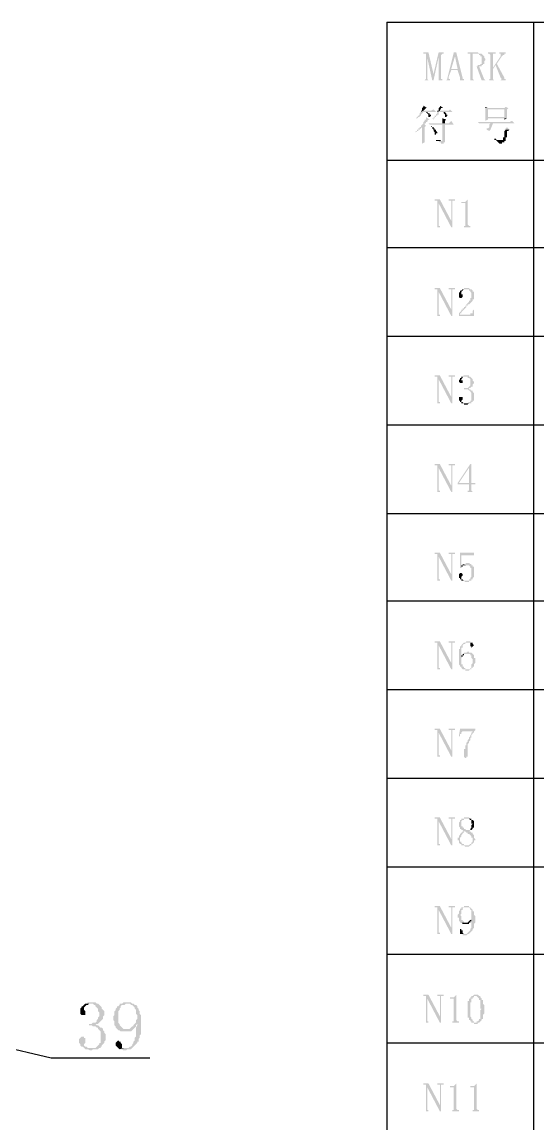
# Model space of a CAD drawing. Extents: x 51 to 246, y 3 to 417.
# Drawn here: x 168.78 to 186.03, y 271.23 to 308.06 of the extents above; entities that cross this region are included whole.
import ezdxf

# ---------------------------------------------------------------- set-up
doc = ezdxf.new("R2010")
doc.units = 0
doc.header["$MEASUREMENT"] = 0
doc.layers.add('_____1', color=160, linetype='Continuous')

msp = doc.modelspace()

# ---------------------------------------------------------------- hatches: boundary and pattern name
at = {"layer": '_____1'}
for points in [[(182.372, 307.043), (182.203, 307.043), (182.203, 307.001), (182.287, 307.001), (182.287, 306.959), (182.33, 306.874), (182.499, 306.112), (182.541, 306.324)], [(182.287, 306.959), (182.287, 306.154), (182.245, 306.112), (182.203, 306.112), (182.372, 306.112), (182.33, 306.154), (182.33, 306.874)], [(182.88, 307.043), (182.711, 307.043), (182.541, 306.324), (182.499, 306.112), (182.541, 306.112), (182.711, 306.874), (182.838, 307.001), (182.88, 307.001)], [(182.795, 306.959), (182.711, 306.874), (182.711, 306.112), (182.668, 306.112), (182.88, 306.112), (182.838, 306.112), (182.838, 306.154), (182.795, 306.154)], [(183.219, 307.043), (183.007, 306.197), (183.007, 306.154), (182.965, 306.112), (182.922, 306.112), (183.134, 306.112), (183.092, 306.112), (183.092, 306.154), (183.049, 306.154), (183.049, 306.239), (183.134, 306.451), (183.346, 306.451), (183.134, 306.493), (183.261, 306.916)], [(183.303, 307.043), (183.219, 307.043), (183.261, 306.916), (183.346, 306.493), (183.134, 306.493), (183.346, 306.451), (183.43, 306.197), (183.43, 306.112), (183.346, 306.112), (183.6, 306.112), (183.557, 306.112), (183.557, 306.154), (183.515, 306.154), (183.515, 306.197)], [(183.981, 307.043), (183.684, 307.043), (183.684, 307.001), (184.065, 307.001), (184.065, 306.959), (184.108, 306.959), (184.108, 306.916), (184.15, 306.916), (184.15, 306.662), (184.108, 306.662), (184.108, 306.62), (184.023, 306.62), (184.023, 306.578), (183.854, 306.578), (184.15, 306.578), (184.15, 306.62), (184.192, 306.62), (184.192, 306.662), (184.235, 306.662), (184.235, 306.747), (184.277, 306.789), (184.277, 306.832), (184.235, 306.874), (184.235, 306.916), (184.192, 306.959), (184.15, 307.001), (184.065, 307.001), (184.023, 307.043)], [(183.727, 307.001), (183.769, 307.001), (183.769, 306.112), (183.684, 306.112), (183.938, 306.112), (183.896, 306.112), (183.854, 306.154), (183.854, 306.578), (184.15, 306.578), (183.854, 306.578), (183.854, 307.001), (183.981, 307.001)], [(184.616, 307.043), (184.362, 307.043), (184.362, 307.001), (184.404, 307.001), (184.446, 306.959), (184.446, 306.154), (184.404, 306.154), (184.404, 306.112), (184.362, 306.112), (184.616, 306.112), (184.573, 306.112), (184.531, 306.154), (184.531, 307.001), (184.616, 307.001)], [(184.954, 307.043), (184.743, 307.043), (184.743, 307.001), (184.785, 307.001), (184.785, 306.916), (184.531, 306.535), (184.531, 306.493), (184.616, 306.62), (184.658, 306.662), (184.827, 306.916), (184.87, 306.959), (184.912, 306.959), (184.912, 307.001), (184.954, 307.001)], [(184.065, 306.578), (183.981, 306.578), (184.15, 306.112), (184.319, 306.112), (184.277, 306.112), (184.235, 306.154)], [(184.658, 306.662), (184.616, 306.62), (184.785, 306.197), (184.827, 306.154), (184.785, 306.112), (184.743, 306.112), (184.997, 306.112), (184.954, 306.112), (184.954, 306.154), (184.912, 306.154), (184.912, 306.197)], [(182.541, 305.138), (182.457, 305.096), (182.203, 305.096), (182.118, 305.054), (182.076, 305.011), (182.076, 304.969), (182.033, 304.927), (181.949, 304.842), (181.991, 304.842), (182.033, 304.884), (182.076, 304.884), (182.076, 304.927), (182.118, 304.927), (182.118, 304.969), (182.16, 305.011), (182.203, 305.054), (182.626, 305.054)], [(182.203, 305.265), (182.203, 305.223), (182.16, 305.181), (182.16, 305.096), (182.118, 305.096), (182.118, 305.054), (182.203, 305.096), (182.287, 305.181), (182.33, 305.181)], [(183.092, 305.138), (183.049, 305.096), (182.753, 305.096), (182.668, 305.054), (182.668, 305.011), (182.626, 304.969), (182.626, 304.927), (182.584, 304.927), (182.584, 304.884), (182.541, 304.884), (182.541, 304.842), (182.499, 304.842), (182.541, 304.8), (182.541, 304.842), (182.584, 304.842), (182.584, 304.884), (182.626, 304.884), (182.626, 304.927), (182.668, 304.927), (182.668, 304.969), (182.711, 304.969), (182.711, 305.054), (183.176, 305.054)], [(182.753, 305.265), (182.753, 305.223), (182.711, 305.181), (182.711, 305.096), (182.668, 305.096), (182.668, 305.054), (182.753, 305.096), (182.795, 305.181), (182.88, 305.181)], [(182.88, 305.054), (182.88, 305.011), (182.922, 304.969), (182.922, 304.884), (182.965, 304.884), (183.007, 304.927), (183.007, 304.969), (182.965, 304.969), (182.965, 305.011), (182.922, 305.054)], [(184.277, 305.223), (184.277, 305.181), (184.362, 305.181)], [(184.954, 305.223), (184.912, 305.181), (184.277, 305.181), (184.277, 304.757), (184.362, 304.8), (184.362, 304.842), (184.997, 304.842), (184.997, 304.884), (184.362, 304.884), (184.362, 305.138), (184.912, 305.138), (185.039, 305.181)], [(185.039, 305.181), (184.912, 305.138), (184.912, 304.884), (184.362, 304.884), (184.997, 304.884), (184.997, 305.138)], [(182.287, 304.884), (182.287, 304.8), (182.245, 304.8), (182.245, 304.757), (182.203, 304.715), (182.203, 304.673), (182.118, 304.588), (182.118, 304.546), (182.076, 304.546), (182.076, 304.503), (182.033, 304.503), (182.033, 304.461), (181.991, 304.461), (181.991, 304.419), (181.949, 304.419), (181.949, 304.376), (181.991, 304.419), (182.033, 304.419), (182.033, 304.461), (182.076, 304.461), (182.16, 304.546), (182.287, 304.588), (182.245, 304.63), (182.245, 304.673), (182.287, 304.673), (182.287, 304.715), (182.33, 304.715), (182.33, 304.757), (182.372, 304.8), (182.414, 304.8)], [(182.287, 304.588), (182.16, 304.546), (182.16, 303.995), (182.245, 304.038), (182.245, 304.546)], [(183.134, 304.757), (183.049, 304.673), (182.372, 304.673), (182.414, 304.63), (183.219, 304.63)], [(182.457, 304.588), (182.457, 304.546), (182.499, 304.546), (182.499, 304.503), (182.541, 304.461), (182.541, 304.419), (182.584, 304.376), (182.584, 304.292), (182.626, 304.292), (182.626, 304.334), (182.668, 304.334), (182.668, 304.376), (182.626, 304.419), (182.626, 304.461), (182.584, 304.461), (182.584, 304.503), (182.541, 304.503), (182.541, 304.546), (182.499, 304.546)], [(182.922, 304.63), (182.838, 304.63), (182.838, 304.08), (182.626, 304.08), (182.711, 304.08), (182.753, 304.038), (182.795, 304.038), (182.795, 303.995), (182.88, 303.995), (182.88, 304.038), (182.922, 304.038), (182.922, 304.122)], [(182.838, 304.842), (182.838, 304.673), (182.922, 304.673), (182.922, 304.757), (182.965, 304.8)], [(185.166, 304.757), (185.081, 304.715), (184.023, 304.715), (184.065, 304.673), (185.251, 304.673)], [(184.531, 304.673), (184.446, 304.673), (184.404, 304.63), (184.404, 304.546), (184.362, 304.503), (184.319, 304.503), (184.319, 304.461), (184.404, 304.419), (184.446, 304.461), (185.081, 304.461), (184.446, 304.461)], [(184.997, 304.546), (184.912, 304.461), (184.446, 304.461), (185.081, 304.461)], [(185.081, 304.461), (184.954, 304.461), (184.912, 304.419), (184.912, 304.207), (184.87, 304.207), (184.87, 304.122), (184.785, 304.122), (184.954, 304.122), (184.954, 304.207), (184.997, 304.207), (184.997, 304.419), (185.039, 304.419)], [(184.573, 304.165), (184.573, 304.122), (184.616, 304.122), (184.743, 303.995), (184.827, 303.995), (184.827, 304.038), (184.912, 304.038), (184.912, 304.08), (184.954, 304.08), (184.954, 304.122), (184.658, 304.122), (184.616, 304.165)], [(182.753, 302.133), (182.584, 302.133), (182.584, 302.09), (182.668, 302.09), (182.668, 302.048), (182.711, 302.006), (183.134, 301.201), (183.134, 301.413)], [(182.668, 302.048), (182.668, 301.201), (182.584, 301.201), (182.795, 301.201), (182.753, 301.201), (182.753, 301.244), (182.711, 301.244), (182.711, 302.006)], [(183.261, 302.133), (183.049, 302.133), (183.049, 302.09), (183.134, 302.09), (183.134, 301.201), (183.176, 301.201), (183.176, 302.09), (183.261, 302.09)], [(183.684, 302.133), (183.6, 302.048), (183.473, 302.048), (183.473, 302.006), (183.6, 302.006), (183.6, 301.244), (183.557, 301.244), (183.557, 301.201), (183.473, 301.201), (183.854, 301.201), (183.769, 301.201), (183.769, 301.244), (183.727, 301.244), (183.684, 301.286)], [(182.753, 299.169), (182.584, 299.169), (182.584, 299.127), (182.668, 299.127), (182.668, 299.085), (182.711, 299.042), (183.134, 298.238), (183.134, 298.45)], [(182.668, 299.085), (182.668, 298.238), (182.584, 298.238), (182.795, 298.238), (182.753, 298.238), (182.753, 298.28), (182.711, 298.28), (182.711, 299.042)], [(183.261, 299.169), (183.049, 299.169), (183.049, 299.127), (183.134, 299.127), (183.134, 298.238), (183.176, 298.238), (183.176, 299.127), (183.261, 299.127)], [(183.642, 299.169), (183.557, 299.169), (183.557, 299.127), (183.515, 299.127), (183.727, 299.127), (183.727, 299.085), (183.769, 299.085), (183.769, 299.042), (183.811, 299), (183.811, 298.831), (183.769, 298.831), (183.769, 298.746), (183.727, 298.746), (183.727, 298.704), (183.684, 298.661), (183.642, 298.619), (183.642, 298.577), (183.6, 298.577), (183.6, 298.534), (183.557, 298.534), (183.557, 298.492), (183.515, 298.492), (183.515, 298.45), (183.473, 298.45), (183.473, 298.407), (183.388, 298.323), (183.388, 298.28), (183.43, 298.28), (183.43, 298.323), (183.473, 298.323), (183.473, 298.365), (183.642, 298.534), (183.642, 298.577), (183.684, 298.577), (183.684, 298.619), (183.727, 298.619), (183.769, 298.661), (183.854, 298.746), (183.854, 298.788), (183.896, 298.788), (183.896, 299.042), (183.854, 299.042), (183.854, 299.085), (183.811, 299.127), (183.769, 299.127), (183.727, 299.169), (183.684, 299.169)], [(183.515, 299.127), (183.473, 299.085), (183.43, 299.085), (183.43, 299.042), (183.388, 299), (183.388, 298.873), (183.43, 298.831), (183.473, 298.831), (183.515, 298.873), (183.515, 298.958), (183.473, 298.958), (183.473, 299.042), (183.557, 299.127), (183.642, 299.127)], [(183.896, 298.45), (183.854, 298.407), (183.854, 298.323), (183.769, 298.323), (183.769, 298.28), (183.388, 298.28), (183.388, 298.238), (183.896, 298.238)], [(182.753, 296.248), (182.584, 296.248), (182.584, 296.206), (182.668, 296.206), (182.668, 296.164), (182.711, 296.121), (183.134, 295.317), (183.134, 295.529)], [(182.668, 296.164), (182.668, 295.317), (182.584, 295.317), (182.795, 295.317), (182.753, 295.317), (182.753, 295.359), (182.711, 295.359), (182.711, 296.121)], [(183.261, 296.248), (183.049, 296.248), (183.049, 296.206), (183.134, 296.206), (183.134, 295.317), (183.176, 295.317), (183.176, 296.206), (183.261, 296.206)], [(183.515, 296.206), (183.473, 296.206), (183.473, 296.164), (183.43, 296.164), (183.43, 296.121), (183.388, 296.079), (183.388, 296.037), (183.43, 295.994), (183.515, 295.994), (183.515, 296.079), (183.473, 296.079), (183.473, 296.121), (183.515, 296.164), (183.515, 296.206), (183.6, 296.206)], [(183.642, 296.248), (183.557, 296.248), (183.515, 296.206), (183.684, 296.206), (183.684, 296.164), (183.727, 296.164), (183.769, 296.121), (183.769, 295.91), (183.684, 295.825), (183.557, 295.825), (183.557, 295.783), (183.684, 295.783), (183.727, 295.74), (183.769, 295.74), (183.769, 295.698), (183.811, 295.656), (183.811, 295.402), (183.769, 295.402), (183.769, 295.359), (183.727, 295.359), (183.684, 295.317), (183.6, 295.317), (183.811, 295.317), (183.811, 295.359), (183.854, 295.359), (183.854, 295.402), (183.896, 295.402), (183.896, 295.656), (183.854, 295.698), (183.854, 295.74), (183.811, 295.74), (183.769, 295.783), (183.727, 295.783), (183.727, 295.825), (183.769, 295.825), (183.811, 295.867), (183.854, 295.867), (183.854, 295.952), (183.896, 295.994), (183.896, 296.037), (183.854, 296.079), (183.854, 296.121), (183.769, 296.206), (183.727, 296.206), (183.727, 296.248), (183.684, 296.248)], [(183.43, 295.529), (183.388, 295.529), (183.388, 295.402), (183.43, 295.402), (183.43, 295.359), (183.473, 295.359), (183.473, 295.317), (183.557, 295.317), (183.557, 295.275), (183.684, 295.275), (183.727, 295.317), (183.769, 295.317), (183.557, 295.317), (183.515, 295.359), (183.473, 295.359), (183.473, 295.402), (183.515, 295.444), (183.515, 295.529), (183.473, 295.529)], [(182.753, 293.285), (182.584, 293.285), (182.584, 293.243), (182.668, 293.243), (182.668, 293.2), (182.711, 293.158), (183.134, 292.354), (183.134, 292.565)], [(182.668, 293.2), (182.668, 292.354), (182.584, 292.354), (182.795, 292.354), (182.753, 292.354), (182.753, 292.396), (182.711, 292.396), (182.711, 293.158)], [(183.261, 293.285), (183.049, 293.285), (183.049, 293.243), (183.134, 293.243), (183.134, 292.354), (183.176, 292.354), (183.176, 293.243), (183.261, 293.243)], [(183.811, 293.285), (183.769, 293.285), (183.346, 292.65), (183.346, 292.608), (183.727, 292.608), (183.727, 292.396), (183.684, 292.396), (183.684, 292.354), (183.557, 292.354), (183.938, 292.354), (183.854, 292.354), (183.811, 292.396), (183.811, 292.608), (183.938, 292.608), (183.938, 292.65), (183.388, 292.65), (183.727, 293.158)], [(183.811, 293.285), (183.727, 293.158), (183.727, 292.65), (183.388, 292.65), (183.811, 292.65)], [(182.753, 290.322), (182.584, 290.322), (182.584, 290.279), (182.668, 290.279), (182.668, 290.237), (182.711, 290.195), (183.134, 289.39), (183.134, 289.602)], [(182.668, 290.237), (182.668, 289.39), (182.584, 289.39), (182.795, 289.39), (182.753, 289.39), (182.753, 289.433), (182.711, 289.433), (182.711, 290.195)], [(183.261, 290.322), (183.049, 290.322), (183.049, 290.279), (183.134, 290.279), (183.134, 289.39), (183.176, 289.39), (183.176, 290.279), (183.261, 290.279)], [(183.896, 290.322), (183.43, 290.322), (183.43, 289.814), (183.473, 289.814), (183.515, 289.856), (183.473, 289.856), (183.473, 290.237), (183.896, 290.237)], [(183.515, 289.941), (183.515, 289.898), (183.473, 289.898), (183.473, 289.856), (183.515, 289.856), (183.515, 289.898), (183.642, 289.898)], [(183.684, 289.983), (183.642, 289.983), (183.6, 289.941), (183.515, 289.941), (183.642, 289.898), (183.727, 289.898), (183.769, 289.856), (183.769, 289.814), (183.811, 289.814), (183.811, 289.517), (183.769, 289.475), (183.769, 289.433), (183.727, 289.433), (183.727, 289.39), (183.515, 289.39), (183.557, 289.39), (183.6, 289.348), (183.727, 289.348), (183.727, 289.39), (183.811, 289.39), (183.811, 289.433), (183.854, 289.433), (183.854, 289.475), (183.896, 289.517), (183.896, 289.856), (183.854, 289.856), (183.854, 289.898), (183.811, 289.898), (183.811, 289.941), (183.769, 289.941), (183.727, 289.983)], [(183.43, 289.644), (183.388, 289.602), (183.388, 289.475), (183.43, 289.475), (183.43, 289.433), (183.473, 289.433), (183.473, 289.39), (183.642, 289.39), (183.557, 289.39), (183.515, 289.433), (183.473, 289.433), (183.473, 289.517), (183.515, 289.56), (183.515, 289.602), (183.473, 289.644)], [(182.753, 287.358), (182.584, 287.358), (182.584, 287.316), (182.668, 287.316), (182.668, 287.274), (182.711, 287.231), (183.134, 286.427), (183.134, 286.639)], [(183.261, 287.358), (183.049, 287.358), (183.049, 287.316), (183.134, 287.316), (183.134, 286.427), (183.176, 286.427), (183.176, 287.316), (183.261, 287.316)], [(183.811, 287.316), (183.684, 287.316), (183.769, 287.316), (183.769, 287.189), (183.811, 287.189), (183.811, 287.147), (183.896, 287.231), (183.854, 287.274), (183.854, 287.316)], [(182.668, 287.274), (182.668, 286.427), (182.584, 286.427), (182.795, 286.427), (182.753, 286.427), (182.753, 286.469), (182.711, 286.469), (182.711, 287.231)], [(183.515, 286.935), (183.515, 286.893), (183.473, 286.893), (183.473, 286.85), (183.515, 286.85), (183.515, 286.893), (183.557, 286.893), (183.557, 286.935), (183.684, 286.935)], [(183.684, 287.02), (183.642, 286.977), (183.557, 286.977), (183.515, 286.935), (183.769, 286.935), (183.769, 286.893), (183.811, 286.893), (183.811, 286.808), (183.854, 286.766), (183.854, 286.639), (183.811, 286.596), (183.811, 286.469), (183.769, 286.469), (183.769, 286.427), (183.515, 286.427), (183.6, 286.427), (183.6, 286.385), (183.727, 286.385), (183.769, 286.427), (183.811, 286.427), (183.811, 286.469), (183.854, 286.469), (183.854, 286.512), (183.896, 286.512), (183.896, 286.596), (183.938, 286.639), (183.938, 286.808), (183.896, 286.808), (183.896, 286.893), (183.811, 286.977), (183.727, 286.977), (183.727, 287.02)], [(182.753, 284.437), (182.584, 284.437), (182.584, 284.395), (182.668, 284.395), (182.668, 284.353), (182.711, 284.31), (183.134, 283.506), (183.134, 283.718)], [(182.668, 284.353), (182.668, 283.506), (182.584, 283.506), (182.795, 283.506), (182.753, 283.506), (182.753, 283.548), (182.711, 283.548), (182.711, 284.31)], [(183.261, 284.437), (183.049, 284.437), (183.049, 284.395), (183.134, 284.395), (183.134, 283.506), (183.176, 283.506), (183.176, 284.395), (183.261, 284.395)], [(183.938, 284.437), (183.43, 284.437), (183.388, 284.183), (183.43, 284.183), (183.43, 284.268), (183.473, 284.268), (183.473, 284.31), (183.515, 284.353), (183.896, 284.353), (183.938, 284.395)], [(183.896, 284.353), (183.854, 284.353), (183.811, 284.31), (183.811, 284.268), (183.769, 284.226), (183.769, 284.183), (183.727, 284.141), (183.727, 284.099), (183.684, 284.056), (183.684, 284.014), (183.642, 283.972), (183.642, 283.887), (183.6, 283.887), (183.6, 283.76), (183.557, 283.76), (183.557, 283.506), (183.6, 283.464), (183.642, 283.464), (183.642, 283.506), (183.684, 283.506), (183.684, 283.929), (183.727, 283.972), (183.727, 284.014), (183.769, 284.056), (183.769, 284.141), (183.811, 284.141), (183.811, 284.226), (183.854, 284.268), (183.854, 284.31), (183.896, 284.31)], [(182.753, 281.474), (182.584, 281.474), (182.584, 281.432), (182.668, 281.432), (182.668, 281.389), (182.711, 281.347), (183.134, 280.543), (183.134, 280.754)], [(182.668, 281.389), (182.668, 280.543), (182.584, 280.543), (182.795, 280.543), (182.753, 280.543), (182.753, 280.585), (182.711, 280.585), (182.711, 281.347)], [(183.261, 281.474), (183.049, 281.474), (183.049, 281.432), (183.134, 281.432), (183.134, 280.543), (183.176, 280.543), (183.176, 281.432), (183.261, 281.432)], [(183.642, 281.474), (183.557, 281.474), (183.557, 281.432), (183.473, 281.432), (183.473, 281.389), (183.43, 281.389), (183.43, 281.347), (183.388, 281.305), (183.388, 281.178), (183.43, 281.135), (183.43, 281.093), (183.473, 281.093), (183.473, 281.051), (183.515, 281.051), (183.557, 281.008), (183.515, 281.008), (183.6, 281.008), (183.642, 280.966), (183.684, 280.966), (183.684, 280.924), (183.727, 280.924), (183.811, 280.839), (183.811, 280.797), (183.854, 280.797), (183.854, 280.67), (183.811, 280.627), (183.811, 280.585), (183.769, 280.585), (183.727, 280.543), (183.515, 280.543), (183.557, 280.543), (183.6, 280.5), (183.727, 280.5), (183.769, 280.543), (183.811, 280.543), (183.811, 280.585), (183.854, 280.585), (183.854, 280.627), (183.896, 280.627), (183.896, 280.712), (183.938, 280.712), (183.938, 280.754), (183.896, 280.797), (183.896, 280.881), (183.854, 280.924), (183.854, 280.966), (183.811, 280.966), (183.769, 281.008), (183.727, 281.008), (183.769, 281.051), (183.642, 281.051), (183.6, 281.093), (183.557, 281.093), (183.557, 281.135), (183.515, 281.135), (183.515, 281.178), (183.473, 281.178), (183.473, 281.347), (183.515, 281.389), (183.557, 281.389), (183.557, 281.432), (183.769, 281.432), (183.727, 281.474), (183.684, 281.474)], [(183.769, 281.432), (183.642, 281.432), (183.727, 281.432), (183.769, 281.389), (183.811, 281.389), (183.811, 281.262), (183.854, 281.262), (183.811, 281.22), (183.811, 281.135), (183.769, 281.093), (183.769, 281.051), (183.684, 281.051), (183.811, 281.051), (183.854, 281.093), (183.854, 281.135), (183.896, 281.135), (183.896, 281.347), (183.854, 281.389), (183.811, 281.389), (183.811, 281.432)], [(183.515, 281.008), (183.43, 280.924), (183.43, 280.881), (183.388, 280.881), (183.388, 280.797), (183.346, 280.797), (183.346, 280.712), (183.388, 280.712), (183.388, 280.627), (183.43, 280.585), (183.473, 280.585), (183.473, 280.543), (183.642, 280.543), (183.557, 280.543), (183.557, 280.585), (183.515, 280.585), (183.473, 280.627), (183.473, 280.67), (183.43, 280.67), (183.43, 280.797), (183.473, 280.839), (183.473, 280.881), (183.515, 280.924), (183.515, 280.966), (183.557, 280.966), (183.557, 281.008)], [(182.753, 278.511), (182.584, 278.511), (182.584, 278.468), (182.668, 278.468), (182.668, 278.426), (182.711, 278.384), (183.134, 277.579), (183.134, 277.791)], [(183.261, 278.511), (183.049, 278.511), (183.049, 278.468), (183.134, 278.468), (183.134, 277.579), (183.176, 277.579), (183.176, 278.468), (183.261, 278.468)], [(183.642, 278.511), (183.557, 278.511), (183.557, 278.468), (183.473, 278.468), (183.473, 278.426), (183.43, 278.426), (183.43, 278.384), (183.388, 278.341), (183.388, 278.257), (183.346, 278.214), (183.346, 278.13), (183.388, 278.13), (183.388, 278.003), (183.43, 278.003), (183.43, 277.96), (183.6, 277.96), (183.557, 277.96), (183.557, 278.003), (183.515, 278.003), (183.515, 278.045), (183.473, 278.045), (183.473, 278.172), (183.43, 278.214), (183.473, 278.257), (183.473, 278.384), (183.515, 278.384), (183.515, 278.426), (183.557, 278.468), (183.769, 278.468), (183.727, 278.468), (183.727, 278.511), (183.684, 278.511)], [(182.668, 278.426), (182.668, 277.579), (182.584, 277.579), (182.795, 277.579), (182.753, 277.579), (182.753, 277.622), (182.711, 277.622), (182.711, 278.384)], [(183.473, 277.749), (183.43, 277.749), (183.43, 277.579), (183.6, 277.579), (183.557, 277.579), (183.515, 277.622), (183.515, 277.706), (183.473, 277.706)], [(183.769, 278.045), (183.727, 278.003), (183.684, 277.96), (183.473, 277.96), (183.515, 277.918), (183.727, 277.918), (183.727, 277.96), (183.769, 277.96), (183.769, 278.003), (183.811, 278.003), (183.811, 278.045)], [(182.372, 275.547), (182.203, 275.547), (182.203, 275.505), (182.287, 275.505), (182.287, 275.463), (182.33, 275.42), (182.753, 274.616), (182.753, 274.828)], [(182.88, 275.547), (182.668, 275.547), (182.668, 275.505), (182.753, 275.505), (182.753, 274.616), (182.795, 274.616), (182.795, 275.505), (182.88, 275.505)], [(183.303, 275.547), (183.219, 275.463), (183.092, 275.463), (183.092, 275.42), (183.219, 275.42), (183.219, 274.658), (183.176, 274.658), (183.176, 274.616), (183.092, 274.616), (183.473, 274.616), (183.388, 274.616), (183.388, 274.658), (183.346, 274.658), (183.303, 274.701)], [(183.811, 275.505), (183.811, 275.463), (183.769, 275.463), (183.769, 275.42), (183.727, 275.42), (183.727, 275.336), (183.684, 275.336), (183.684, 274.785), (183.727, 274.785), (183.727, 274.701), (183.769, 274.701), (183.769, 274.658), (183.811, 274.658), (183.811, 274.616), (183.896, 274.616), (183.896, 274.574), (184.023, 274.574), (184.023, 274.616), (184.065, 274.616), (183.896, 274.616), (183.896, 274.658), (183.854, 274.658), (183.854, 274.701), (183.811, 274.743), (183.811, 274.785), (183.769, 274.828), (183.769, 275.293), (183.811, 275.293), (183.811, 275.42), (183.854, 275.42), (183.854, 275.463), (183.896, 275.463), (183.896, 275.505), (183.938, 275.505)], [(183.938, 275.547), (183.896, 275.547), (183.854, 275.505), (183.811, 275.505), (183.981, 275.505), (184.065, 275.42), (184.065, 275.378), (184.108, 275.378), (184.108, 275.082), (184.15, 275.082), (184.108, 275.039), (184.108, 274.743), (184.065, 274.743), (184.065, 274.701), (184.023, 274.658), (183.981, 274.658), (183.981, 274.616), (183.938, 274.616), (184.065, 274.616), (184.15, 274.701), (184.15, 274.743), (184.192, 274.743), (184.192, 274.87), (184.235, 274.912), (184.235, 275.209), (184.192, 275.251), (184.192, 275.378), (184.15, 275.378), (184.15, 275.42), (184.108, 275.463), (184.108, 275.505), (184.065, 275.505), (184.023, 275.547), (183.981, 275.547)], [(170.942, 275.251), (170.9, 275.251), (170.815, 275.166), (170.773, 275.166), (170.773, 275.124), (170.73, 275.082), (170.73, 274.912), (170.773, 274.87), (170.9, 274.87), (170.9, 274.997), (170.857, 275.039), (170.857, 275.124), (170.942, 275.209), (170.984, 275.209), (171.027, 275.251), (171.069, 275.251)], [(171.111, 275.293), (170.984, 275.293), (170.942, 275.251), (171.154, 275.251), (171.196, 275.209), (171.238, 275.209), (171.238, 275.166), (171.323, 275.082), (171.323, 274.997), (171.365, 274.955), (171.365, 274.828), (171.323, 274.785), (171.323, 274.743), (171.281, 274.701), (171.281, 274.658), (171.238, 274.616), (171.154, 274.616), (171.111, 274.574), (171.027, 274.574), (171.027, 274.531), (171.111, 274.531), (171.154, 274.489), (171.238, 274.489), (171.281, 274.447), (171.323, 274.447), (171.323, 274.404), (171.408, 274.32), (171.408, 273.939), (171.365, 273.939), (171.365, 273.896), (171.238, 273.769), (171.069, 273.769), (171.408, 273.769), (171.408, 273.812), (171.45, 273.812), (171.45, 273.854), (171.535, 273.939), (171.535, 273.981), (171.577, 274.023), (171.577, 274.235), (171.535, 274.277), (171.535, 274.32), (171.492, 274.362), (171.492, 274.404), (171.45, 274.447), (171.408, 274.447), (171.323, 274.531), (171.281, 274.531), (171.238, 274.574), (171.323, 274.574), (171.45, 274.701), (171.492, 274.743), (171.492, 274.828), (171.535, 274.87), (171.535, 274.997), (171.45, 275.082), (171.45, 275.124), (171.323, 275.251), (171.281, 275.251), (171.238, 275.293), (171.154, 275.293)], [(172.297, 275.293), (172.17, 275.293), (172.127, 275.251), (172.043, 275.251), (172.043, 275.209), (172, 275.166), (171.958, 275.166), (171.958, 275.124), (171.916, 275.082), (171.916, 275.039), (171.873, 274.997), (171.873, 274.87), (171.831, 274.828), (171.831, 274.701), (171.873, 274.658), (171.873, 274.531), (171.916, 274.489), (171.916, 274.447), (172, 274.362), (172.254, 274.404), (172.17, 274.404), (172.043, 274.531), (172.043, 274.574), (172, 274.616), (172, 274.997), (172.043, 275.039), (172.043, 275.082), (172.085, 275.124), (172.085, 275.166), (172.127, 275.209), (172.212, 275.209), (172.254, 275.251), (172.508, 275.251), (172.466, 275.251), (172.424, 275.293), (172.339, 275.293)], [(172.508, 275.251), (172.297, 275.251), (172.381, 275.251), (172.424, 275.209), (172.466, 275.209), (172.551, 275.124), (172.551, 275.082), (172.593, 275.039), (172.593, 274.912), (172.635, 274.87), (172.635, 274.743), (172.593, 274.701), (172.593, 274.616), (172.551, 274.574), (172.635, 274.574), (172.635, 274.531), (172.593, 274.447), (172.593, 274.15), (172.551, 274.108), (172.551, 274.023), (172.508, 273.981), (172.508, 273.939), (172.466, 273.896), (172.466, 273.854), (172.424, 273.812), (172.381, 273.812), (172.339, 273.769), (172.212, 273.769), (172.043, 273.727), (172.127, 273.727), (172.17, 273.685), (172.254, 273.685), (172.297, 273.727), (172.424, 273.727), (172.635, 273.939), (172.635, 273.981), (172.678, 273.981), (172.678, 274.066), (172.72, 274.108), (172.72, 274.193), (172.762, 274.235), (172.762, 274.87), (172.72, 274.912), (172.72, 274.997), (172.678, 275.039), (172.678, 275.082), (172.635, 275.124), (172.635, 275.166), (172.593, 275.209), (172.551, 275.209)], [(182.287, 275.463), (182.287, 274.616), (182.203, 274.616), (182.414, 274.616), (182.372, 274.616), (182.372, 274.658), (182.33, 274.658), (182.33, 275.42)], [(172.551, 274.574), (172.508, 274.531), (172.508, 274.489), (172.466, 274.489), (172.381, 274.404), (172.254, 274.404), (172, 274.362), (172.043, 274.362), (172.085, 274.32), (172.424, 274.32), (172.593, 274.489), (172.593, 274.531), (172.635, 274.574)], [(170.815, 274.15), (170.773, 274.15), (170.688, 274.066), (170.688, 273.939), (170.73, 273.896), (170.73, 273.854), (170.773, 273.812), (170.815, 273.812), (170.9, 273.727), (170.984, 273.727), (171.069, 273.685), (171.111, 273.685), (171.154, 273.727), (171.323, 273.727), (171.365, 273.769), (170.984, 273.769), (170.942, 273.812), (170.9, 273.812), (170.857, 273.854), (170.857, 273.896), (170.9, 273.939), (170.9, 274.108), (170.857, 274.108), (170.857, 274.15)], [(172, 274.023), (171.916, 273.939), (171.916, 273.854), (172.043, 273.727), (172.212, 273.769), (172.127, 273.769), (172.127, 273.896), (172.085, 273.939), (172.085, 273.981), (172.043, 273.981)], [(182.372, 272.584), (182.203, 272.584), (182.203, 272.542), (182.287, 272.542), (182.287, 272.499), (182.33, 272.457), (182.753, 271.653), (182.753, 271.864)], [(182.88, 272.584), (182.668, 272.584), (182.668, 272.542), (182.753, 272.542), (182.753, 271.653), (182.795, 271.653), (182.795, 272.542), (182.88, 272.542)], [(183.303, 272.584), (183.219, 272.499), (183.092, 272.499), (183.092, 272.457), (183.219, 272.457), (183.219, 271.695), (183.176, 271.695), (183.176, 271.653), (183.092, 271.653), (183.473, 271.653), (183.388, 271.653), (183.388, 271.695), (183.346, 271.695), (183.303, 271.737)], [(183.981, 272.584), (183.896, 272.499), (183.769, 272.499), (183.769, 272.457), (183.896, 272.457), (183.896, 271.695), (183.854, 271.695), (183.854, 271.653), (183.769, 271.653), (184.15, 271.653), (184.065, 271.653), (184.065, 271.695), (184.023, 271.695), (183.981, 271.737)], [(182.287, 272.499), (182.287, 271.653), (182.203, 271.653), (182.414, 271.653), (182.372, 271.653), (182.372, 271.695), (182.33, 271.695), (182.33, 272.457)]]:
    msp.add_hatch(color=7, dxfattribs=at).paths.add_polyline_path(points, is_closed=False)
for points in [[(182.33, 305.054), (182.287, 305.054), (182.33, 305.011), (182.372, 304.969), (182.372, 304.884), (182.414, 304.884), (182.457, 304.927), (182.457, 304.969), (182.414, 304.969), (182.414, 305.011), (182.372, 305.011)], [(184.997, 304.842), (184.912, 304.842), (184.912, 304.8)], [(182.626, 304.122), (182.626, 304.08), (182.838, 304.08), (182.795, 304.08), (182.753, 304.122)], [(183.727, 287.358), (183.642, 287.358), (183.6, 287.316), (183.557, 287.316), (183.473, 287.231), (183.473, 287.189), (183.43, 287.189), (183.43, 287.104), (183.388, 287.104), (183.388, 286.596), (183.43, 286.554), (183.43, 286.512), (183.473, 286.512), (183.473, 286.469), (183.515, 286.427), (183.684, 286.427), (183.6, 286.427), (183.6, 286.469), (183.557, 286.469), (183.557, 286.512), (183.515, 286.512), (183.515, 286.596), (183.473, 286.596), (183.473, 286.808), (183.515, 286.85), (183.473, 286.85), (183.473, 287.147), (183.515, 287.147), (183.515, 287.231), (183.557, 287.274), (183.6, 287.274), (183.6, 287.316), (183.811, 287.316), (183.769, 287.316), (183.769, 287.358)], [(183.769, 278.468), (183.642, 278.468), (183.727, 278.468), (183.769, 278.426), (183.769, 278.384), (183.811, 278.384), (183.811, 278.087), (183.769, 278.045), (183.811, 278.045), (183.811, 277.791), (183.769, 277.749), (183.769, 277.706), (183.727, 277.664), (183.684, 277.622), (183.642, 277.579), (183.473, 277.579), (183.515, 277.579), (183.515, 277.537), (183.642, 277.537), (183.684, 277.579), (183.727, 277.579), (183.854, 277.706), (183.854, 277.749), (183.896, 277.791), (183.896, 277.918), (183.938, 277.96), (183.938, 278.172), (183.896, 278.214), (183.896, 278.341), (183.854, 278.341), (183.854, 278.384)]]:
    msp.add_hatch(color=7, dxfattribs=at).paths.add_polyline_path(points)

# ---------------------------------------------------------------- linework, layer by layer
at = {"layer": '_____1', "color": 7}
for p, q in [((180.975, 308.059), (233.468, 308.059)), ((180.975, 308.059), (180.975, 250.317)), ((185.886, 308.059), (185.886, 250.317)), ((180.975, 303.445), (233.468, 303.445)), ((180.975, 300.524), (233.468, 300.524)), ((180.975, 297.561), (233.468, 297.561)), ((180.975, 294.597), (233.468, 294.597)), ((180.975, 291.634), (233.468, 291.634)), ((180.975, 288.713), (233.468, 288.713)), ((180.975, 285.75), (233.468, 285.75)), ((169.757, 273.431), (128.863, 282.871)), ((180.975, 282.786), (233.468, 282.786)), ((180.975, 279.823), (233.468, 279.823)), ((180.975, 276.902), (233.468, 276.902)), ((180.975, 273.939), (233.468, 273.939)), ((173.059, 273.431), (169.757, 273.431))]:
    msp.add_line(p, q, dxfattribs=at)

doc.saveas('drawing.dxf')
